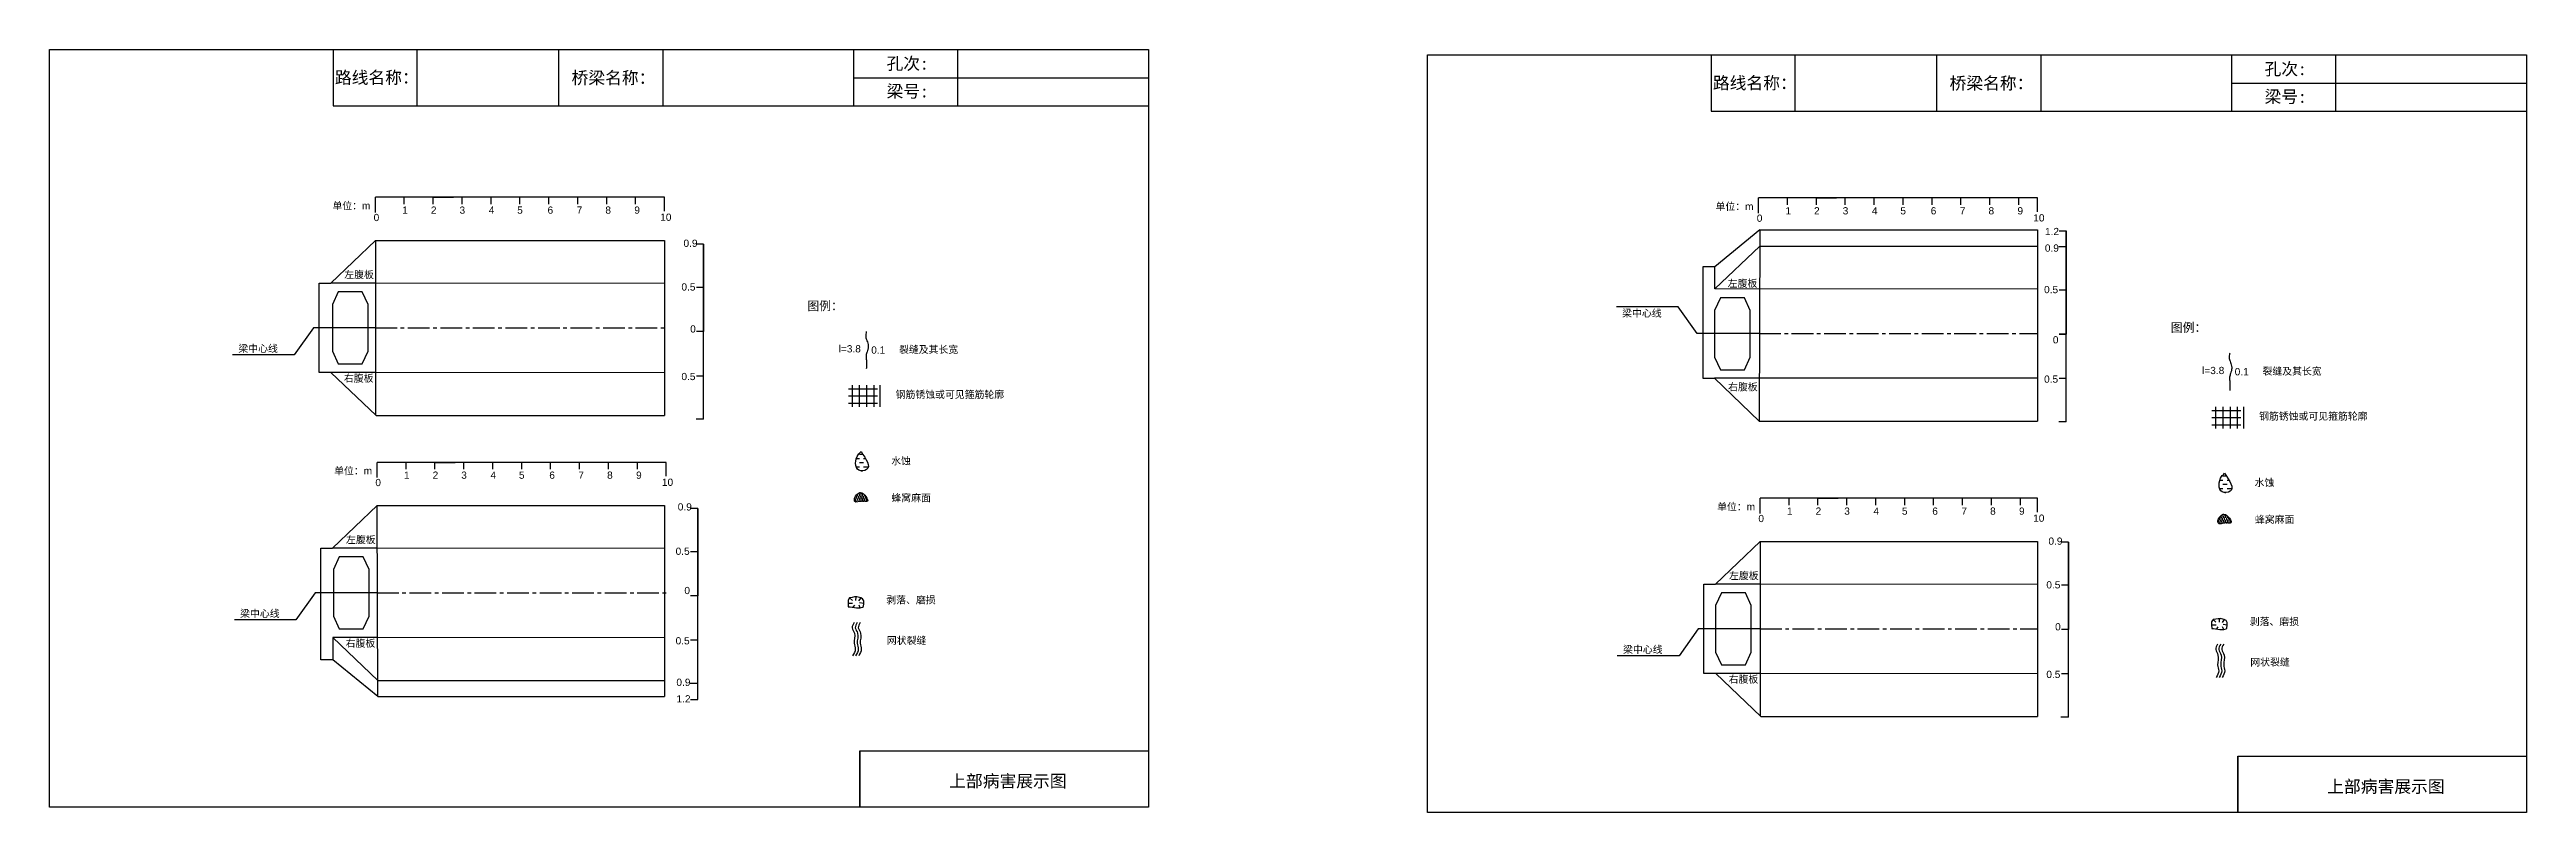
# Model space of a CAD drawing. Header units: millimetres. Extents: x 3557 to 3693, y 1361 to 1388.
# Drawn here: x 3557.3 to 3643, y 1361.5 to 1387.9 of the extents above; entities that cross this region are included whole.
import ezdxf

# ---------------------------------------------------------------- set-up
doc = ezdxf.new("R2010")
doc.units = ezdxf.units.MM
doc.linetypes.add('CENTER2', pattern=[1.125, 0.75, -0.125, 0.125, -0.125])
doc.linetypes.add('DASHED', pattern=[0.75, 0.5, -0.25])
for name, color, linetype in [('加固措施', 7, 'Continuous'), ('图层1', 7, 'Continuous'), ('病害', 5, 'Continuous')]:
    doc.layers.add(name, color=color, linetype=linetype)
doc.styles.get("Standard").update_dxf_attribs({"font": 'arial.ttf'})
doc.styles.add('汉字', font='')
doc.styles.get('汉字').set_extended_font_data('SimSun')

# ---------------------------------------------------------------- blocks, each defined once
blk = doc.blocks.new('adfsd')
at = {"lineweight": -2, "ltscale": 0.5}
for p, q in [((1140.876, -3083.768), (1140.94, -3083.769)), ((1140.897, -3083.694), (1140.936, -3083.729)), ((1140.983, -3083.682), (1140.981, -3083.729)), ((1141.053, -3083.694), (1141.022, -3083.735)), ((1141.094, -3083.772), (1141.036, -3083.763)), ((1140.948, -3083.824), (1140.969, -3083.796)), ((1141.045, -3083.83), (1141.028, -3083.796))]:
    blk.add_line(p, q, dxfattribs=at)
blk.add_lwpolyline([(1141, -3083.682), (1140.967, -3083.682), (1140.934, -3083.69), (1140.897, -3083.694), (1140.876, -3083.727), (1140.876, -3083.768), (1140.88, -3083.818), (1140.905, -3083.818), (1140.991, -3083.83), (1141.045, -3083.83), (1141.078, -3083.822), (1141.09, -3083.814), (1141.094, -3083.772), (1141.094, -3083.735), (1141.078, -3083.707), (1141.053, -3083.694), (1141.033, -3083.69), (1141, -3083.678)], dxfattribs=at)

msp = doc.modelspace()

# ---------------------------------------------------------------- hatches: boundary and pattern name
at = {"layer": '加固措施', "lineweight": -2}
h = msp.add_hatch(dxfattribs=at)
h.set_pattern_fill('DASH', color=256, scale=0.045)
h.set_pattern_definition([(0, (3313.44314, 1355.73043), (0.142875, 0.142875), [0.142875, -0.142875])])
edge = h.paths.add_edge_path()
edge.add_spline(control_points=[(3585.391, 1373.968), (3585.355, 1373.936), (3585.188, 1373.788), (3585.144, 1373.251), (3585.814, 1373.346), (3585.566, 1373.71), (3585.391, 1373.968)], knot_values=[0, 0, 0, 0, 3.237042, 15.187225, 21.182779, 35.601669, 35.601669, 35.601669, 35.601669], degree=3, periodic=0)
h = msp.add_hatch(dxfattribs=at)
h.set_pattern_fill('DASH', color=256, scale=0.045)
h.set_pattern_definition([(0, (3360.59098, 1354.98046), (0.142875, 0.142875), [0.142875, -0.142875])])
edge = h.paths.add_edge_path()
edge.add_spline(control_points=[(3632.539, 1373.218), (3632.503, 1373.186), (3632.336, 1373.038), (3632.292, 1372.501), (3632.962, 1372.596), (3632.714, 1372.96), (3632.539, 1373.218)], knot_values=[0, 0, 0, 0, 3.237042, 15.187225, 21.182779, 35.601669, 35.601669, 35.601669, 35.601669], degree=3, periodic=0)
h = msp.add_hatch(dxfattribs=at)
h.set_pattern_fill('DOTS', scale=0.05)
h.set_pattern_definition([(0, (3283.16921, 1349.27795), (0.0396875, 0.079375), [0, -0.079375])])
edge = h.paths.add_edge_path()
edge.add_spline(control_points=[(3585.343, 1372.555), (3585.269, 1372.504), (3585.163, 1372.432), (3585.152, 1372.163), (3585.402, 1372.286), (3585.741, 1372.189), (3585.488, 1372.561), (3585.352, 1372.556), (3585.343, 1372.555)], knot_values=[0, 0, 0, 0, 5.205471, 7.397577, 12.944796, 16.169923, 23.88441, 24.400432, 24.400432, 24.400432, 24.400432], degree=3, periodic=0)
h = msp.add_hatch(dxfattribs=at)
h.set_pattern_fill('DOTS', scale=0.05)
h.set_pattern_definition([(0, (3330.31705, 1348.52798), (0.0396875, 0.079375), [0, -0.079375])])
edge = h.paths.add_edge_path()
edge.add_spline(control_points=[(3632.491, 1371.805), (3632.417, 1371.754), (3632.311, 1371.682), (3632.299, 1371.413), (3632.549, 1371.536), (3632.889, 1371.439), (3632.636, 1371.811), (3632.5, 1371.806), (3632.491, 1371.805)], knot_values=[0, 0, 0, 0, 5.205471, 7.397577, 12.944796, 16.169923, 23.88441, 24.400432, 24.400432, 24.400432, 24.400432], degree=3, periodic=0)
at = {"layer": '病害', "lineweight": -2}
h = msp.add_hatch(dxfattribs=at)
h.set_pattern_fill('DOTS', color=4, scale=0.05, style=0)
h.set_pattern_definition([(0, (3075.71786, 1319.70745), (0.0396875, 0.079375), [0, -0.079375])])
edge = h.paths.add_edge_path()
edge.add_spline(control_points=[(3585.343, 1372.555), (3585.269, 1372.504), (3585.163, 1372.432), (3585.152, 1372.163), (3585.402, 1372.286), (3585.741, 1372.189), (3585.488, 1372.561), (3585.352, 1372.556), (3585.343, 1372.555)], knot_values=[0, 0, 0, 0, 1.041094, 1.479515, 2.588959, 3.233985, 4.776882, 4.880086, 4.880086, 4.880086, 4.880086], degree=3, periodic=0)
h = msp.add_hatch(dxfattribs=at)
h.set_pattern_fill('DOTS', color=4, scale=0.05, style=0)
h.set_pattern_definition([(0, (3122.8657, 1318.957485), (0.0396875, 0.079375), [0, -0.079375])])
edge = h.paths.add_edge_path()
edge.add_spline(control_points=[(3632.491, 1371.805), (3632.417, 1371.754), (3632.311, 1371.682), (3632.299, 1371.413), (3632.549, 1371.536), (3632.889, 1371.439), (3632.636, 1371.811), (3632.5, 1371.806), (3632.491, 1371.805)], knot_values=[0, 0, 0, 0, 1.041094, 1.479515, 2.588959, 3.233985, 4.776882, 4.880086, 4.880086, 4.880086, 4.880086], degree=3, periodic=0)

# ---------------------------------------------------------------- linework, layer by layer
at = {"color": 0, "linetype": 'ByBlock'}
for p, q in [((3557.329, 1387.876), (3595.329, 1387.876)), ((3557.329, 1361.676), (3557.329, 1387.876)), ((3567.131, 1387.876), (3567.131, 1385.928)), ((3574.929, 1387.876), (3574.929, 1385.928)), ((3585.129, 1387.876), (3585.129, 1385.928)), ((3588.731, 1387.872), (3588.731, 1385.924)), ((3595.329, 1387.876), (3595.329, 1361.676)), ((3604.979, 1387.688), (3642.979, 1387.688)), ((3604.979, 1361.488), (3604.979, 1387.688)), ((3614.782, 1387.688), (3614.782, 1385.74)), ((3622.58, 1387.688), (3622.58, 1385.74)), ((3632.78, 1387.688), (3632.78, 1385.74)), ((3636.382, 1387.684), (3636.382, 1385.736)), ((3642.979, 1387.688), (3642.979, 1361.488)), ((3567.131, 1385.928), (3595.329, 1385.928)), ((3614.782, 1385.74), (3642.979, 1385.74)), ((3626.072, 1381.635), (3626.072, 1375.023)), ((3627.067, 1375), (3627.067, 1381.61)), ((3578.595, 1381.273), (3578.595, 1375.218)), ((3579.947, 1375.09), (3579.947, 1381.142)), ((3578.595, 1372.107), (3578.595, 1365.495)), ((3579.746, 1365.39), (3579.746, 1372)), ((3626.072, 1370.863), (3626.072, 1364.807)), ((3627.146, 1364.788), (3627.146, 1370.839)), ((3585.344, 1361.676), (3585.344, 1363.624)), ((3585.344, 1363.624), (3595.329, 1363.624)), ((3632.994, 1361.488), (3632.994, 1363.436)), ((3632.994, 1363.436), (3642.979, 1363.436)), ((3595.329, 1361.676), (3557.329, 1361.676)), ((3642.979, 1361.488), (3604.979, 1361.488))]:
    msp.add_line(p, q, dxfattribs=at)
at = {"color": 0}
for p, q in [((3578.595, 1382.765), (3568.595, 1382.765)), ((3568.595, 1382.236), (3568.595, 1382.765)), ((3569.595, 1382.523), (3569.595, 1382.765)), ((3570.595, 1382.765), (3571.295, 1382.765)), ((3570.595, 1382.523), (3570.595, 1382.765)), ((3571.595, 1382.523), (3571.595, 1382.765)), ((3572.595, 1382.523), (3572.595, 1382.765)), ((3573.595, 1382.523), (3573.595, 1382.765)), ((3574.595, 1382.523), (3574.595, 1382.765)), ((3575.595, 1382.523), (3575.595, 1382.765)), ((3576.595, 1382.523), (3576.595, 1382.765)), ((3577.595, 1382.523), (3577.595, 1382.765)), ((3578.595, 1382.282), (3578.595, 1382.765)), ((3626.075, 1382.741), (3616.424, 1382.741)), ((3616.424, 1382.212), (3616.424, 1382.741)), ((3617.424, 1382.499), (3617.424, 1382.741)), ((3618.424, 1382.741), (3619.124, 1382.741)), ((3618.424, 1382.499), (3618.424, 1382.741)), ((3619.424, 1382.499), (3619.424, 1382.741)), ((3620.424, 1382.499), (3620.424, 1382.741)), ((3621.424, 1382.499), (3621.424, 1382.741)), ((3622.424, 1382.499), (3622.424, 1382.741)), ((3623.424, 1382.499), (3623.424, 1382.741)), ((3624.424, 1382.499), (3624.424, 1382.741)), ((3625.424, 1382.499), (3625.424, 1382.741)), ((3626.075, 1382.259), (3626.075, 1382.741)), ((3616.471, 1381.635), (3614.915, 1380.361)), ((3616.471, 1381.635), (3616.448, 1375.023)), ((3626.817, 1381.61), (3627.067, 1381.61)), ((3627.067, 1381.61), (3627.067, 1379.31)), ((3568.597, 1381.273), (3567.055, 1379.792)), ((3568.597, 1381.273), (3578.595, 1381.273)), ((3568.597, 1381.273), (3568.597, 1375.238)), ((3579.947, 1381.142), (3579.684, 1381.142)), ((3579.947, 1381.142), (3579.947, 1379.4)), ((3616.469, 1381.079), (3614.912, 1379.596)), ((3616.469, 1381.079), (3626.072, 1381.079)), ((3627.067, 1381.052), (3626.804, 1381.052)), ((3578.595, 1379.787), (3568.6, 1379.792)), ((3579.947, 1379.648), (3579.697, 1379.648)), ((3579.947, 1379.4), (3579.947, 1378.12)), ((3626.072, 1379.593), (3616.451, 1379.598)), ((3627.067, 1379.558), (3626.817, 1379.558)), ((3627.067, 1379.31), (3627.067, 1378.03)), ((3566.452, 1378.246), (3565.792, 1377.32)), ((3613.643, 1378.977), (3611.51, 1378.977)), ((3614.304, 1378.051), (3613.643, 1378.977)), ((3565.792, 1377.32), (3563.659, 1377.32)), ((3579.947, 1378.12), (3579.697, 1378.12)), ((3579.947, 1376.832), (3579.947, 1378.112)), ((3627.067, 1378.03), (3626.817, 1378.03)), ((3627.067, 1378.022), (3626.817, 1378.022)), ((3627.067, 1376.742), (3627.067, 1378.022)), ((3568.618, 1375.218), (3567.061, 1376.701)), ((3578.595, 1376.704), (3568.6, 1376.699)), ((3579.947, 1376.584), (3579.697, 1376.584)), ((3579.947, 1375.09), (3579.947, 1376.832)), ((3616.448, 1375.023), (3614.906, 1376.504)), ((3626.072, 1376.509), (3616.451, 1376.504)), ((3627.067, 1376.494), (3626.817, 1376.494)), ((3627.067, 1375), (3627.067, 1376.742)), ((3568.618, 1375.218), (3578.595, 1375.218)), ((3579.947, 1375.09), (3579.684, 1375.09)), ((3616.448, 1375.023), (3626.072, 1375.023)), ((3627.067, 1375), (3626.804, 1375)), ((3578.655, 1373.598), (3568.655, 1373.598)), ((3568.655, 1373.069), (3568.655, 1373.598)), ((3569.655, 1373.357), (3569.655, 1373.598)), ((3570.655, 1373.598), (3571.355, 1373.598)), ((3570.655, 1373.357), (3570.655, 1373.598)), ((3571.655, 1373.357), (3571.655, 1373.598)), ((3572.655, 1373.357), (3572.655, 1373.598)), ((3573.655, 1373.357), (3573.655, 1373.598)), ((3574.655, 1373.357), (3574.655, 1373.598)), ((3575.655, 1373.357), (3575.655, 1373.598)), ((3576.655, 1373.357), (3576.655, 1373.598)), ((3577.655, 1373.357), (3577.655, 1373.598)), ((3578.655, 1373.115), (3578.655, 1373.598)), ((3626.072, 1372.354), (3616.479, 1372.354)), ((3616.479, 1371.825), (3616.479, 1372.354)), ((3617.479, 1372.113), (3617.479, 1372.354)), ((3618.479, 1372.354), (3619.179, 1372.354)), ((3618.479, 1372.113), (3618.479, 1372.354)), ((3619.479, 1372.113), (3619.479, 1372.354)), ((3620.479, 1372.113), (3620.479, 1372.354)), ((3621.479, 1372.113), (3621.479, 1372.354)), ((3622.479, 1372.113), (3622.479, 1372.354)), ((3623.479, 1372.113), (3623.479, 1372.354)), ((3624.479, 1372.113), (3624.479, 1372.354)), ((3625.479, 1372.113), (3625.479, 1372.354)), ((3626.072, 1371.873), (3626.072, 1372.354)), ((3568.657, 1372.107), (3567.115, 1370.626)), ((3568.657, 1372.107), (3578.595, 1372.107)), ((3568.68, 1365.495), (3568.657, 1372.107)), ((3579.746, 1372), (3579.483, 1372)), ((3579.746, 1372), (3579.746, 1370.259)), ((3578.595, 1370.621), (3568.659, 1370.626)), ((3579.746, 1370.507), (3579.496, 1370.507)), ((3616.48, 1370.863), (3614.938, 1369.382)), ((3616.48, 1370.863), (3626.072, 1370.863)), ((3616.48, 1370.863), (3616.48, 1364.827)), ((3627.146, 1370.839), (3626.883, 1370.839)), ((3627.146, 1370.839), (3627.146, 1369.098)), ((3579.746, 1370.259), (3579.746, 1368.979)), ((3566.512, 1369.079), (3565.851, 1368.153)), ((3579.746, 1368.979), (3579.496, 1368.979)), ((3579.746, 1367.69), (3579.746, 1368.97)), ((3626.072, 1369.377), (3616.483, 1369.382)), ((3627.146, 1369.346), (3626.896, 1369.346)), ((3627.146, 1369.098), (3627.146, 1367.818)), ((3565.851, 1368.153), (3563.719, 1368.153)), ((3568.678, 1366.051), (3567.121, 1367.534)), ((3578.595, 1367.537), (3568.659, 1367.532)), ((3579.746, 1367.442), (3579.496, 1367.442)), ((3579.746, 1365.39), (3579.746, 1367.69)), ((3614.336, 1367.835), (3613.675, 1366.909)), ((3627.146, 1367.818), (3626.896, 1367.818)), ((3627.146, 1366.529), (3627.146, 1367.809)), ((3568.68, 1365.495), (3567.124, 1366.769)), ((3613.675, 1366.909), (3611.542, 1366.909)), ((3616.501, 1364.807), (3614.944, 1366.29)), ((3626.072, 1366.293), (3616.483, 1366.288)), ((3627.146, 1366.281), (3626.896, 1366.281)), ((3627.146, 1364.788), (3627.146, 1366.529)), ((3568.678, 1366.051), (3578.595, 1366.051)), ((3579.746, 1365.949), (3579.483, 1365.949)), ((3579.496, 1365.39), (3579.746, 1365.39)), ((3616.501, 1364.807), (3626.072, 1364.807)), ((3627.146, 1364.788), (3626.883, 1364.788))]:
    msp.add_line(p, q, dxfattribs=at)
for p, q in [((3616.471, 1381.635), (3626.072, 1381.635)), ((3568.595, 1378.246), (3566.452, 1378.246)), ((3616.446, 1378.051), (3614.304, 1378.051)), ((3568.655, 1369.079), (3566.512, 1369.079)), ((3616.479, 1367.835), (3614.336, 1367.835)), ((3568.68, 1365.495), (3578.595, 1365.495))]:
    msp.add_line(p, q)
at = {"color": 5}
for p, q in [((3614.915, 1380.361), (3614.5, 1380.362)), ((3614.5, 1380.362), (3614.5, 1376.504)), ((3614.912, 1379.596), (3614.915, 1380.361)), ((3566.649, 1376.701), (3566.649, 1379.792)), ((3566.649, 1379.792), (3567.055, 1379.792)), ((3568.6, 1379.792), (3567.055, 1379.792)), ((3616.457, 1379.589), (3614.912, 1379.596)), ((3567.061, 1376.701), (3566.649, 1376.701)), ((3568.606, 1376.707), (3567.061, 1376.701)), ((3614.5, 1376.504), (3614.906, 1376.504)), ((3616.451, 1376.504), (3614.906, 1376.504)), ((3566.709, 1366.767), (3566.709, 1370.626)), ((3566.709, 1370.626), (3567.115, 1370.626)), ((3568.659, 1370.626), (3567.115, 1370.626)), ((3614.532, 1366.29), (3614.532, 1369.382)), ((3614.532, 1369.382), (3614.938, 1369.382)), ((3616.483, 1369.382), (3614.938, 1369.382)), ((3568.666, 1367.541), (3567.121, 1367.534)), ((3567.121, 1367.534), (3567.124, 1366.769)), ((3567.124, 1366.769), (3566.709, 1366.767)), ((3614.944, 1366.29), (3614.532, 1366.29)), ((3616.489, 1366.297), (3614.944, 1366.29))]:
    msp.add_line(p, q, dxfattribs=at)
at = {"color": 1, "linetype": 'CENTER2'}
for p, q in [((3568.595, 1378.246), (3578.595, 1378.246)), ((3616.445, 1378.051), (3626.072, 1378.051)), ((3568.653, 1369.079), (3578.653, 1369.079)), ((3616.477, 1367.835), (3626.072, 1367.835))]:
    msp.add_line(p, q, dxfattribs=at)
at = {"color": 1, "linetype": 'DASHED', "ltscale": 2}
for p, q in [((3584.956, 1376.144), (3586.206, 1376.144)), ((3584.956, 1375.894), (3586.206, 1375.894)), ((3584.956, 1375.644), (3586.206, 1375.644)), ((3585.081, 1376.269), (3585.081, 1375.519)), ((3585.331, 1376.269), (3585.331, 1375.519)), ((3585.581, 1376.269), (3585.581, 1375.519)), ((3585.831, 1376.269), (3585.831, 1375.519)), ((3586.045, 1376.271), (3586.045, 1375.521)), ((3632.104, 1375.394), (3633.354, 1375.394)), ((3632.104, 1375.144), (3633.354, 1375.144)), ((3632.104, 1374.894), (3633.354, 1374.894)), ((3632.229, 1375.519), (3632.229, 1374.769)), ((3632.479, 1375.519), (3632.479, 1374.769)), ((3632.729, 1375.519), (3632.729, 1374.769)), ((3632.979, 1375.519), (3632.979, 1374.769)), ((3633.193, 1375.521), (3633.193, 1374.771))]:
    msp.add_line(p, q, dxfattribs=at)
at = {"color": 0, "linetype": 'ByBlock'}
for points in [[(3557.329, 1387.876), (3595.329, 1387.876), (3595.329, 1361.676), (3557.329, 1361.676)], [(3604.979, 1387.688), (3642.979, 1387.688), (3642.979, 1361.488), (3604.979, 1361.488)]]:
    msp.add_lwpolyline(points, close=True, dxfattribs=at)
at = {"color": 5}
for points in [[(3567.31, 1377.004), (3568.142, 1377.004), (3568.342, 1377.439), (3568.342, 1379.058), (3568.142, 1379.494), (3567.31, 1379.494), (3567.11, 1379.058), (3567.11, 1377.439)], [(3615.107, 1376.796), (3615.939, 1376.796), (3616.139, 1377.232), (3616.139, 1378.85), (3615.939, 1379.286), (3615.107, 1379.286), (3614.907, 1378.85), (3614.907, 1377.232)], [(3567.345, 1367.837), (3568.177, 1367.837), (3568.377, 1368.273), (3568.377, 1369.892), (3568.177, 1370.328), (3567.345, 1370.328), (3567.145, 1369.892), (3567.145, 1368.273)], [(3615.141, 1366.594), (3615.973, 1366.594), (3616.173, 1367.029), (3616.173, 1368.648), (3615.973, 1369.084), (3615.141, 1369.084), (3614.941, 1368.648), (3614.941, 1367.029)]]:
    msp.add_lwpolyline(points, close=True, dxfattribs=at)
at = {"lineweight": -2}
for points in [[(3585.343, 1372.555), (3585.169, 1372.362), (3585.169, 1372.252), (3585.447, 1372.252), (3585.608, 1372.252), (3585.369, 1372.555), (3585.343, 1372.555)], [(3632.491, 1371.805), (3632.317, 1371.612), (3632.317, 1371.502), (3632.595, 1371.502), (3632.756, 1371.502), (3632.517, 1371.805), (3632.491, 1371.805)]]:
    msp.add_spline(points, degree=3, dxfattribs=at)
for points in [[(3585.153, 1368.064), (3585.086, 1367.874), (3585.166, 1367.684), (3585.153, 1367.34), (3585.19, 1367.138), (3585.098, 1366.911)], [(3585.259, 1368.064), (3585.192, 1367.874), (3585.272, 1367.684), (3585.259, 1367.34), (3585.296, 1367.138), (3585.204, 1366.911)], [(3585.363, 1368.064), (3585.296, 1367.874), (3585.376, 1367.684), (3585.363, 1367.34), (3585.4, 1367.138), (3585.308, 1366.911)], [(3632.301, 1367.314), (3632.234, 1367.124), (3632.313, 1366.934), (3632.301, 1366.591), (3632.338, 1366.388), (3632.246, 1366.161)], [(3632.407, 1367.314), (3632.34, 1367.124), (3632.419, 1366.934), (3632.407, 1366.591), (3632.444, 1366.388), (3632.352, 1366.161)], [(3632.511, 1367.314), (3632.444, 1367.124), (3632.524, 1366.934), (3632.511, 1366.591), (3632.548, 1366.388), (3632.456, 1366.161)]]:
    msp.add_spline(points, degree=3)
at = {"layer": '加固措施', "lineweight": -2}
for points in [[(3585.391, 1373.968), (3585.29, 1373.862), (3585.313, 1373.325), (3585.582, 1373.347), (3585.391, 1373.968)], [(3632.539, 1373.218), (3632.438, 1373.112), (3632.461, 1372.575), (3632.73, 1372.597), (3632.539, 1373.218)]]:
    msp.add_spline(points, degree=3, dxfattribs=at)
at = {"layer": '图层1', "lineweight": -2}
for points in [[(3585.57, 1378.125), (3585.567, 1378.109), (3585.564, 1378.094), (3585.557, 1378.048), (3585.553, 1378.019), (3585.551, 1377.978), (3585.551, 1377.965), (3585.553, 1377.944), (3585.554, 1377.937), (3585.556, 1377.922), (3585.558, 1377.914), (3585.565, 1377.887), (3585.573, 1377.865), (3585.591, 1377.819), (3585.601, 1377.794), (3585.621, 1377.739), (3585.63, 1377.71), (3585.639, 1377.659), (3585.641, 1377.639), (3585.642, 1377.6), (3585.64, 1377.581), (3585.635, 1377.544), (3585.631, 1377.527), (3585.623, 1377.493), (3585.619, 1377.477), (3585.606, 1377.437), (3585.598, 1377.414), (3585.584, 1377.371), (3585.577, 1377.351), (3585.571, 1377.323), (3585.569, 1377.314), (3585.567, 1377.299), (3585.566, 1377.292), (3585.565, 1377.277), (3585.564, 1377.27), (3585.564, 1377.243), (3585.565, 1377.222), (3585.568, 1377.177), (3585.571, 1377.153), (3585.575, 1377.11), (3585.577, 1377.093), (3585.579, 1377.06), (3585.58, 1377.045), (3585.581, 1377.015), (3585.581, 1377), (3585.58, 1376.955), (3585.578, 1376.927), (3585.575, 1376.877), (3585.573, 1376.855), (3585.571, 1376.834)], [(3632.718, 1377.375), (3632.715, 1377.359), (3632.712, 1377.344), (3632.705, 1377.298), (3632.701, 1377.269), (3632.699, 1377.228), (3632.699, 1377.215), (3632.701, 1377.195), (3632.702, 1377.187), (3632.704, 1377.172), (3632.706, 1377.164), (3632.713, 1377.137), (3632.721, 1377.115), (3632.739, 1377.069), (3632.749, 1377.044), (3632.768, 1376.989), (3632.778, 1376.96), (3632.787, 1376.909), (3632.789, 1376.889), (3632.789, 1376.85), (3632.788, 1376.831), (3632.783, 1376.794), (3632.779, 1376.777), (3632.771, 1376.743), (3632.766, 1376.727), (3632.754, 1376.687), (3632.746, 1376.664), (3632.732, 1376.621), (3632.725, 1376.601), (3632.719, 1376.573), (3632.717, 1376.564), (3632.714, 1376.549), (3632.714, 1376.542), (3632.712, 1376.528), (3632.712, 1376.52), (3632.712, 1376.493), (3632.713, 1376.472), (3632.716, 1376.427), (3632.719, 1376.403), (3632.723, 1376.361), (3632.725, 1376.343), (3632.727, 1376.31), (3632.728, 1376.295), (3632.728, 1376.265), (3632.728, 1376.25), (3632.728, 1376.205), (3632.726, 1376.177), (3632.723, 1376.127), (3632.721, 1376.105), (3632.719, 1376.084)]]:
    msp.add_open_spline(points, degree=3, knots=[0, 0, 0, 0, 0.93103, 0.93103, 2.904338, 2.904338, 3.933552, 3.933552, 4.598026, 4.598026, 5.2625, 5.2625, 6.799065, 6.799065, 8.335629, 8.335629, 9.872194, 9.872194, 10.744529, 10.744529, 11.616864, 11.616864, 12.4892, 12.4892, 13.361535, 13.361535, 14.755665, 14.755665, 16.149795, 16.149795, 16.835641, 16.835641, 17.410365, 17.410365, 17.98509, 17.98509, 19.45733, 19.45733, 20.929571, 20.929571, 21.910052, 21.910052, 22.722819, 22.722819, 23.535585, 23.535585, 25.161117, 25.161117, 26.428502, 26.428502, 26.428502, 26.428502], dxfattribs=at)
at = {"layer": '病害', "color": 5}
for p, q in [((3567.131, 1387.876), (3567.131, 1385.928)), ((3574.929, 1387.876), (3574.929, 1385.928)), ((3585.129, 1387.876), (3585.129, 1385.928)), ((3595.329, 1387.876), (3595.329, 1385.928)), ((3614.782, 1387.688), (3614.782, 1385.74)), ((3622.58, 1387.688), (3622.58, 1385.74)), ((3632.78, 1387.688), (3632.78, 1385.74)), ((3642.979, 1387.688), (3642.979, 1385.74)), ((3567.131, 1385.928), (3585.089, 1385.928)), ((3585.089, 1385.928), (3595.329, 1385.928)), ((3614.782, 1385.74), (3632.74, 1385.74)), ((3632.74, 1385.74), (3642.979, 1385.74)), ((3585.344, 1363.624), (3595.329, 1363.624)), ((3585.344, 1363.624), (3585.344, 1361.676)), ((3632.994, 1363.436), (3642.979, 1363.436)), ((3632.994, 1363.436), (3632.994, 1361.488))]:
    msp.add_line(p, q, dxfattribs=at)
at = {"layer": '病害', "color": 0}
for p, q in [((3570.027, 1387.876), (3570.027, 1385.928)), ((3578.531, 1387.876), (3578.531, 1385.928)), ((3617.678, 1387.688), (3617.678, 1385.74)), ((3626.182, 1387.688), (3626.182, 1385.74)), ((3585.129, 1386.898), (3595.329, 1386.898)), ((3632.78, 1386.71), (3642.98, 1386.71))]:
    msp.add_line(p, q, dxfattribs=at)

# ---------------------------------------------------------------- block references
at = {"color": 0, "xscale": 2.5, "yscale": 2.5, "zscale": 2.5}
for p in [(732.75, 9078.146), (779.898, 9077.396)]:
    msp.add_blockref('adfsd', p, dxfattribs=at)

# ---------------------------------------------------------------- texts
for s, p in [('单位：m', (3567.109, 1382.348)), ('1', (3569.526, 1382.197)), ('2', (3570.515, 1382.197)), ('3', (3571.506, 1382.197)), ('4', (3572.516, 1382.197)), ('5', (3573.5, 1382.197)), ('6', (3574.55, 1382.197)), ('7', (3575.557, 1382.197)), ('8', (3576.549, 1382.197)), ('9', (3577.55, 1382.197)), ('单位：m', (3614.938, 1382.324)), ('1', (3617.355, 1382.173)), ('2', (3618.344, 1382.173)), ('3', (3619.335, 1382.173)), ('4', (3620.345, 1382.173)), ('5', (3621.329, 1382.173)), ('6', (3622.379, 1382.173)), ('7', (3623.386, 1382.173)), ('8', (3624.378, 1382.173)), ('9', (3625.379, 1382.173)), ('0', (3568.536, 1381.942)), ('10', (3578.445, 1381.952)), ('0', (3616.365, 1381.918)), ('10', (3625.925, 1381.929)), ('0.9', (3579.251, 1381.051)), ('左腹板', (3567.521, 1379.963)), ('左腹板', (3615.36, 1379.663)), ('0.5', (3579.179, 1379.539)), ('0', (3579.482, 1378.088)), ('梁中心线', (3611.71, 1378.63)), ('梁中心线', (3563.859, 1377.41)), ('0', (3626.602, 1377.711)), ('右腹板', (3567.508, 1376.382)), ('0.5', (3579.179, 1376.442)), ('0.5', (3626.299, 1376.353)), ('右腹板', (3615.372, 1376.082)), ('单位：m', (3567.169, 1373.181)), ('0', (3568.595, 1372.775)), ('1', (3569.586, 1373.03)), ('2', (3570.575, 1373.03)), ('3', (3571.565, 1373.03)), ('4', (3572.575, 1373.03)), ('5', (3573.56, 1373.03)), ('6', (3574.61, 1373.03)), ('7', (3575.616, 1373.03)), ('8', (3576.609, 1373.03)), ('9', (3577.61, 1373.03)), ('10', (3578.505, 1372.785)), ('0.9', (3579.053, 1371.933)), ('单位：m', (3614.992, 1371.937)), ('0', (3616.419, 1371.531)), ('1', (3617.409, 1371.786)), ('2', (3618.398, 1371.786)), ('3', (3619.389, 1371.786)), ('4', (3620.399, 1371.786)), ('5', (3621.383, 1371.786)), ('6', (3622.433, 1371.786)), ('7', (3623.44, 1371.786)), ('8', (3624.433, 1371.786)), ('9', (3625.433, 1371.786)), ('10', (3625.922, 1371.543)), ('左腹板', (3567.581, 1370.796)), ('0.5', (3578.978, 1370.398)), ('0.9', (3626.45, 1370.748)), ('左腹板', (3615.404, 1369.552)), ('0', (3579.281, 1369.04)), ('0.5', (3626.377, 1369.237)), ('梁中心线', (3563.919, 1368.244)), ('0', (3626.681, 1367.786)), ('右腹板', (3567.568, 1367.216)), ('0.5', (3578.978, 1367.301)), ('梁中心线', (3611.742, 1367)), ('右腹板', (3615.392, 1365.972)), ('0.5', (3626.377, 1366.14)), ('0.9', (3579.005, 1365.865)), ('1.2', (3579.009, 1365.293))]:
    msp.add_text(s, height=0.25).set_placement(p)
for s, p in [('1.2', (3626.33, 1381.457)), ('0.9', (3626.326, 1380.885)), ('0.5', (3626.299, 1379.449))]:
    msp.add_text(s, height=0.25, rotation=360).set_placement(p)
at = {"layer": '图层1', "style": '汉字'}
for s, p in [('孔次:', (3586.272, 1387.181)), ('路线名称：', (3567.197, 1386.695)), ('桥梁名称：', (3575.38, 1386.687)), ('梁号:', (3586.274, 1386.221)), ('路线名称：', (3614.848, 1386.507)), ('桥梁名称：', (3623.031, 1386.499)), ('孔次:', (3633.923, 1386.992)), ('梁号:', (3633.925, 1386.033)), ('上部病害展示图', (3588.439, 1362.363)), ('上部病害展示图', (3636.09, 1362.174))]:
    msp.add_text(s, height=0.425, dxfattribs=at).set_placement(p)
at = {"layer": '图层1', "lineweight": -2, "attachment_point": 1}
for s, insert, char_height in [('图例：', (3583.534, 1379.159), 0.3), ('图例：', (3630.682, 1378.409), 0.3), ('l=3.8', (3584.617, 1377.65), 0.25), ('0.1', (3585.742, 1377.608), 0.25), ('裂缝及其长宽', (3586.704, 1377.626), 0.25), ('l=3.8', (3631.764, 1376.9), 0.25), ('0.1', (3632.89, 1376.858), 0.25), ('裂缝及其长宽', (3633.852, 1376.876), 0.25), ('钢筋锈蚀或可见箍筋轮廓', (3586.587, 1376.07), 0.25), ('钢筋锈蚀或可见箍筋轮廓', (3633.735, 1375.32), 0.25), ('水蚀', (3586.431, 1373.771), 0.25), ('水蚀', (3633.579, 1373.021), 0.25), ('蜂窝麻面', (3586.441, 1372.495), 0.25), ('蜂窝麻面', (3633.589, 1371.745), 0.25), ('剥落、磨损', (3586.264, 1368.963), 0.25), ('剥落、磨损', (3633.412, 1368.213), 0.25), ('网状裂缝', (3586.282, 1367.563), 0.25), ('网状裂缝', (3633.43, 1366.813), 0.25)]:
    msp.add_mtext(s, dxfattribs=dict(at, insert=insert, char_height=char_height))

doc.saveas('drawing.dxf')
